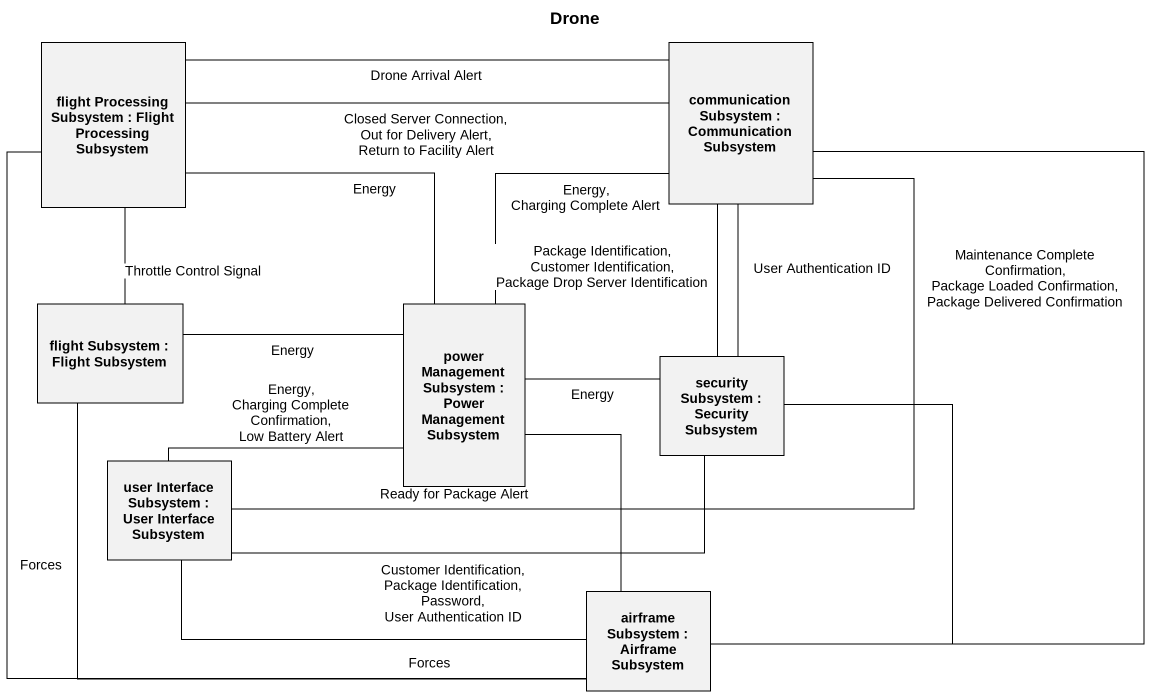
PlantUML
@startuml
title Drone
rectangle "flight Processing Subsystem : Flight Processing Subsystem" as flight_Processing_Subsystem
rectangle "communication Subsystem : Communication Subsystem" as communication_Subsystem
rectangle "flight Subsystem : Flight Subsystem" as flight_Subsystem
rectangle "power Management Subsystem : Power Management Subsystem" as power_Management_Subsystem
rectangle "security Subsystem : Security Subsystem" as security_Subsystem
rectangle "user Interface Subsystem : User Interface Subsystem" as user_Interface_Subsystem
rectangle "airframe Subsystem : Airframe Subsystem" as airframe_Subsystem
flight_Processing_Subsystem -right- communication_Subsystem : Drone Arrival Alert
flight_Processing_Subsystem -- flight_Subsystem : Throttle Control Signal
communication_Subsystem -left- flight_Processing_Subsystem : Closed Server Connection, Out for Delivery Alert, Return to Facility Alert
communication_Subsystem -- security_Subsystem : Package Identification, Customer Identification, Package Drop Server Identification
communication_Subsystem -- user_Interface_Subsystem : Maintenance Complete Confirmation, Package Loaded Confirmation, Package Delivered Confirmation\nReady for Package Alert
flight_Subsystem -right- airframe_Subsystem : Forces\nForces
power_Management_Subsystem -up- flight_Processing_Subsystem : Energy
power_Management_Subsystem -up- communication_Subsystem : Energy, Charging Complete Alert
power_Management_Subsystem -left- flight_Subsystem : Energy
power_Management_Subsystem -right- security_Subsystem : Energy
power_Management_Subsystem -left- user_Interface_Subsystem : Energy, Charging Complete Confirmation, Low Battery Alert
security_Subsystem -up- communication_Subsystem : User Authentication ID
user_Interface_Subsystem -right- security_Subsystem : Customer Identification, Package Identification, Password, User Authentication ID
airframe_Subsystem -up- flight_Processing_Subsystem
airframe_Subsystem -up- communication_Subsystem
airframe_Subsystem -up- power_Management_Subsystem
airframe_Subsystem -up- security_Subsystem
airframe_Subsystem -left- user_Interface_Subsystem
@enduml
